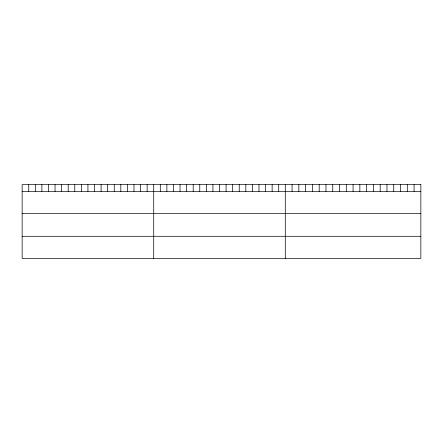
<?xml version="1.0" encoding="UTF-8"?>
<svg xmlns="http://www.w3.org/2000/svg" width="443" height="443" viewBox="0 0 443 443"><rect width="100%" height="100%" fill="white"/><g stroke="black" fill="none" stroke-linecap="round" stroke-linejoin="round"><path stroke-width="0.66" d="M22.15 191.426L420.85 191.426M22.15 213.52L420.85 213.52M22.15 236.291L420.85 236.291M414.072 184.615L414.072 191.426M407.294 184.615L407.294 191.426M400.516 184.615L400.516 191.426M393.738 184.615L393.738 191.426M386.96 184.615L386.96 191.426M380.183 184.615L380.183 191.426M373.405 184.615L373.405 191.426M366.627 184.615L366.627 191.426M359.849 184.615L359.849 191.426M353.071 184.615L353.071 191.426M346.293 184.615L346.293 191.426M339.515 184.615L339.515 191.426M332.737 184.615L332.737 191.426M325.959 184.615L325.959 191.426M319.181 184.615L319.181 191.426M312.404 184.615L312.404 191.426M305.626 184.615L305.626 191.426M298.848 184.615L298.848 191.426M292.07 184.615L292.07 191.426M285.292 184.615L285.292 258.385M278.713 184.615L278.713 191.426M272.135 184.615L272.135 191.426M265.556 184.615L265.556 191.426M258.978 184.615L258.978 191.426M252.399 184.615L252.399 191.426M245.821 184.615L245.821 191.426M239.242 184.615L239.242 191.426M232.664 184.615L232.664 191.426M226.085 184.615L226.085 191.426M219.506 184.615L219.506 191.426M212.928 184.615L212.928 191.426M206.349 184.615L206.349 191.426M199.771 184.615L199.771 191.426M193.192 184.615L193.192 191.426M186.614 184.615L186.614 191.426M180.035 184.615L180.035 191.426M173.457 184.615L173.457 191.426M166.878 184.615L166.878 191.426M160.3 184.615L160.3 191.426M153.721 184.615L153.721 258.385M147.142 184.615L147.142 191.426M140.564 184.615L140.564 191.426M133.985 184.615L133.985 191.426M127.407 184.615L127.407 191.426M120.828 184.615L120.828 191.426M114.25 184.615L114.25 191.426M107.671 184.615L107.671 191.426M101.093 184.615L101.093 191.426M94.514 184.615L94.514 191.426M87.936 184.615L87.936 191.426M81.357 184.615L81.357 191.426M74.778 184.615L74.778 191.426M68.2 184.615L68.2 191.426M61.621 184.615L61.621 191.426M55.043 184.615L55.043 191.426M48.464 184.615L48.464 191.426M41.886 184.615L41.886 191.426M35.307 184.615L35.307 191.426M28.729 184.615L28.729 191.426M420.85 184.615L22.15 184.615L22.15 258.385L420.85 258.385L420.85 184.615"/></g></svg>
